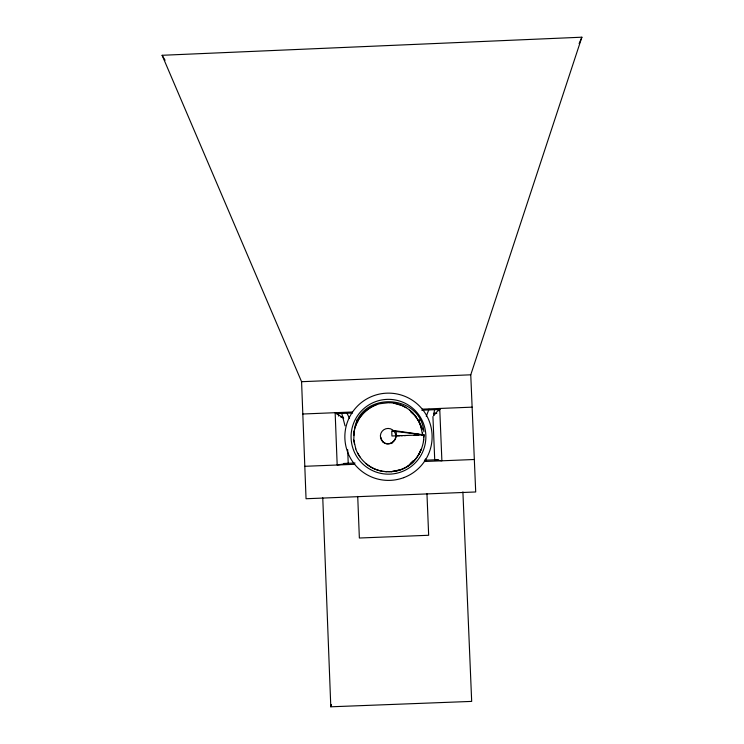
<?xml version="1.0" encoding="UTF-8"?>
<svg xmlns="http://www.w3.org/2000/svg" width="744" height="744" viewBox="0 0 744 744"><rect width="100%" height="100%" fill="white"/><g stroke="black" fill="none" stroke-linecap="round" stroke-linejoin="round"><path stroke-width="1.12" d="M399.761 435.733L391.939 435.993L391.735 430.943L395.594 430.795C400.207 441.75 383.569 450.278 380.919 437.333M423.466 441.592L423.596 439.351M423.727 437.109L423.913 434.831L392.767 431.111M413.934 435.221L423.913 434.831C424.229 447.014 418.091 458.964 408.065 465.893M354.218 431.064L353.772 439.992L355.809 448.883M353.8 435.556C354.246 422.034 363.416 409.442 376.129 404.81M354.218 432.041C357.064 391.53 420.276 391.856 423.931 431.827M433.585 415.533L434.598 409.609M462.898 491.896L471.677 701.397L330.801 706.8L331.396 704.624M470.757 374.809L581.882 37.2L162.118 55.289L301.58 381.7L306.044 498.74L475.704 491.97L470.757 374.809L301.58 381.7M422.945 429.846L419.225 421.569L419.969 419.467M426.256 416.305L429 409.228M355.39 426.777C358.961 415.329 368.801 406.41 380.389 403.536M579.12 43.561L581.882 37.2M418.314 455.384L421.625 448.744M433.613 415.775L439.723 408.465L441.889 460.796L434.719 459.829L432.934 416.584M410.149 463.559L413.311 460.62M413.692 461.168C401.528 474.105 379.524 475.37 366.085 463.707M390.823 443.638L392.525 442.764M400.012 469.845L391.251 471.677M380.426 403.639L389.233 402.644M302.817 414.008L352.572 411.99M422.285 409.163L472.124 407.154M336.446 413.673L352.526 413.032M421.783 410.223L440.178 409.479M340.808 417.133L343.04 417.04M433.445 413.385L436.802 413.255M421.299 434.933L423.913 434.831M343.756 463.475L355.037 463.028M438.328 459.68L424.415 460.238L425.596 460.49M304.808 466.302L354.628 464.303M424.424 461.503L474.328 459.494M418.788 435.035L395.799 435.835M404.159 435.584L405.917 435.528M401.081 435.696L402.551 435.64M389.252 402.755C399.64 402.802 409.646 408.214 415.822 416.482M383.448 471.371L386.778 471.743M418.918 434.143L395.594 430.795M393.669 403.155L402.151 405.629L406.057 407.666M382.332 471.24C370.335 469.129 359.817 460.359 355.716 448.865M343.682 418.23L335.153 412.697L337.181 465L348.22 463.298L347.681 449.646M410.79 411.99L414.157 414.994L419.225 421.569M409.674 410.186L412.948 413.134M415.849 416.408L420.202 424.061L422.62 434.71M357.632 453.059L359.994 456.965M162.118 55.289L165.075 60.255M346.648 412.557L349.522 418.416M418.24 420.165L421.569 428.284M356.841 419.942L357.724 421.988M341.701 413.162L345.039 425.838M353.865 440.029L354.544 444.512M422.434 432.571L422.583 434.747M438.839 408.521L438.941 410.837M425.531 458.964L425.624 461.271M426.954 493.644L428.665 535.271L359.361 538.014L357.724 496.406M338.436 413.748L338.529 416.063M322.757 497.792L330.801 706.8M420.63 450.139A32.438 32.429 0 0 1 387.233 471.51M403.657 477.676A43.636 43.636 -51.7 0 0 416.324 403.164A43.636 43.636 -51.7 0 0 345.467 429.465A43.636 43.636 -51.7 0 0 403.657 477.676M395.566 473.482A37.405 37.395 -51.6 0 0 416.742 412.25A37.405 37.395 -51.6 0 0 353.13 424.536A37.405 37.395 -51.6 0 0 395.566 473.482M382.862 441.815A7.71 7.71 0 0 0 395.613 437.844A7.71 7.71 0 0 0 385.792 428.786A7.71 7.71 0 0 0 382.862 441.815"/></g></svg>
